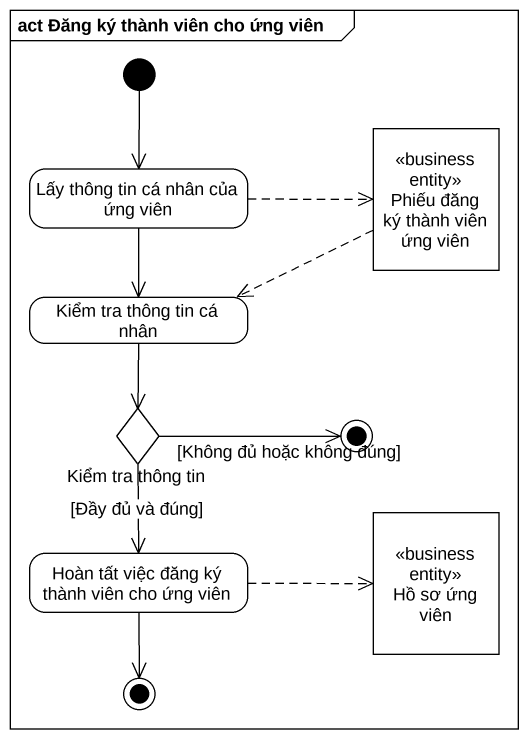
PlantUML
@startuml
mainframe act Đăng ký thành viên cho ứng viên
hide empty description
state "Lấy thông tin cá nhân của ứng viên" as Lấy_thông_tin_cá_nhân_của
state "Phiếu đăng ký thành viên ứng viên" as Phiếu_đăng_ký_thành_viên <<business entity>>
state "Kiểm tra thông tin cá nhân" as Kiểm_tra_thông_tin_cá_nhân
state "Kiểm tra thông tin" as Kiểm_tra_thông_tin <<choice>>
state final1 <<end>>
state "Hoàn tất việc đăng ký thành viên cho ứng viên" as Hoàn_tất_việc_đăng_ký_thành
state "Hồ sơ ứng viên" as Hồ_sơ_ứng_viên <<business entity>>
state final2 <<end>>
[*] --> Lấy_thông_tin_cá_nhân_của
Lấy_thông_tin_cá_nhân_của -right[dashed]-> Phiếu_đăng_ký_thành_viên
Lấy_thông_tin_cá_nhân_của --> Kiểm_tra_thông_tin_cá_nhân
Phiếu_đăng_ký_thành_viên -left[dashed]-> Kiểm_tra_thông_tin_cá_nhân
Kiểm_tra_thông_tin_cá_nhân --> Kiểm_tra_thông_tin
Kiểm_tra_thông_tin -right-> final1 : [Không đủ hoặc không đúng]
Kiểm_tra_thông_tin --> Hoàn_tất_việc_đăng_ký_thành : [Đầy đủ và đúng]
Hoàn_tất_việc_đăng_ký_thành -right[dashed]-> Hồ_sơ_ứng_viên
Hoàn_tất_việc_đăng_ký_thành --> final2
@enduml
